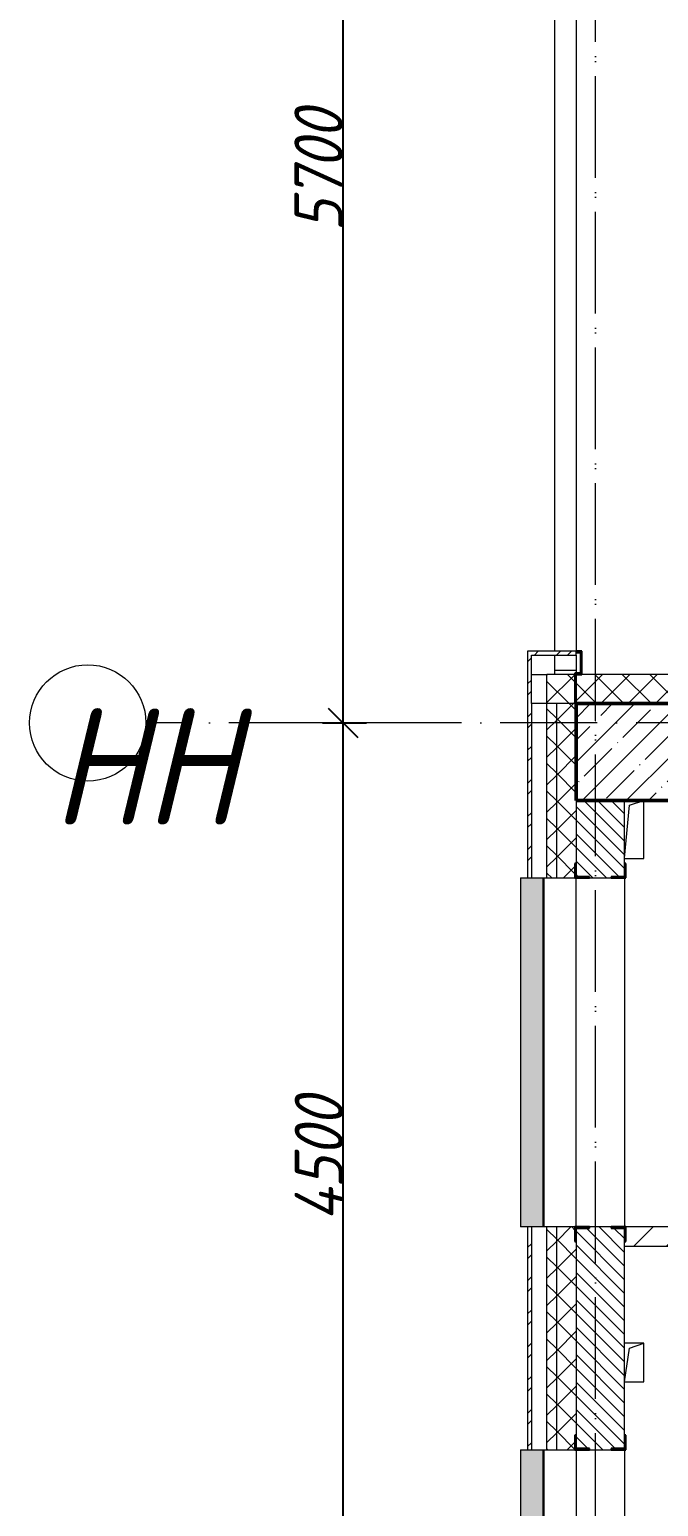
# Model space of a CAD drawing. Header units: millimetres. Extents: x -12989 to 629078, y -109036 to 555275.
# Drawn here: x 507745 to 510988, y 329430 to 337050 of the extents above; entities that cross this region are included whole.
import ezdxf

# ---------------------------------------------------------------- set-up
doc = ezdxf.new("R2010")
doc.units = ezdxf.units.MM
doc.linetypes.add('50_200_ШТРИХ_1Т_ш5_п1_п1_', pattern=[700, 500, -100, 0, -100])
for name, color, linetype, lineweight in [('A-____-____-DIMS', 7, 'Continuous', 9), ('A-FLOR-____-OTLN', 7, 'Continuous', 9), ('A-GENM-____-MCUT', 7, 'Continuous', 25), ('A-GENM-____-OTLN', 7, 'Continuous', 9), ('A-GENM-____-OTLN-1', 7, 'Continuous', 25), ('A-GLAZ-____-OTLN', 7, 'Continuous', 9), ('A-WALL-____-MCUT', 7, 'Continuous', 13), ('A-WALL-____-MCUT-1', 7, 'Continuous', 9), ('A-WALL-____-OTLN', 7, 'Continuous', 9), ('A-WALL-____-PATT-1', 7, 'Continuous', 9), ('A-WALL-FNSH-MCUT-1', 7, 'Continuous', 9), ('S-COLS-____-MCUT', 7, 'Continuous', 50), ('S-COLS-____-OTLN', 7, 'Continuous', 9), ('S-GRID-____-IDEN', 7, 'Continuous', 9), ('S-GRID-____-OTLN-1', 7, '50_200_ШТРИХ_1Т_ш5_п1_п1_', 9)]:
    doc.layers.add(name, color=color, linetype=linetype, lineweight=lineweight)
doc.layers.add('A-GLAZ-____-OTLN-1', color=7, linetype='Continuous', lineweight=9, true_color=0xc0c0c0)
doc.layers.add('Оси-3', color=7, linetype='50_200_ШТРИХ_1Т_ш5_п1_п1_', lineweight=9, true_color=0xaaaaaa)
doc.styles.add('ISOCPEUR_I_9', font='isocpeui.ttf', dxfattribs={"width": 0.9, "height": 250})
doc.dimstyles.new('ISO-2_5_0_9К_БОЛЬШОЙ_ОСИ', dxfattribs={"dimscale": 304.8, "dimtxt": 248.995294, "dimasz": 0.492126, "dimexe": 0.393701, "dimexo": 0, "dimgap": 0, "dimtad": 1, "dimdec": 0, "dimzin": 0, "dimdsep": 46, "dimtxsty": 'ISOCPEUR_I_9', "dimblk1": 'OBLIQUE', "dimblk2": 'OBLIQUE', "dimsah": 1, "dimcen": 0.09, "dimdle": 0.393701, "dimazin": 0, "dimtfac": 1, "dimtdec": 4, "dimtix": 1, "dimtmove": 0, "dimatfit": 3, "dimfxl": 1, "dimtvp": 1, "dimtolj": 1, "dimtzin": 0, "dimarcsym": 2})
pattern_1 = [(45, (513013.31, 265891.49), (-70.71068, 70.71068), []), (135, (513013.31, 265891.49), (-70.71068, -70.71068), [])]
pattern_2 = [(45, (513013.31, 265891.49), (-85.53659, 85.53659), []), (45, (513070.34, 265891.49), (-85.53659, 85.53659), [])]

# ---------------------------------------------------------------- blocks, each defined once
blk = doc.blocks.new('BSC_Колонна _Прямоугольная - 500х500-V27-АР1_План отверстий 1 этажа в осях 1-64_Ю-ЯЯ')
at = {"layer": 'S-COLS-____-OTLN'}
h = blk.add_hatch(dxfattribs=at)
h.set_pattern_fill('FP_33', color=256, style=0, pattern_type=2)
h.set_pattern_definition([(45, (2200, -67431.04), (-114.04925, 114.04925), []), (45, (2314.05, -67431.04), (-114.04925, 114.04925), [201.613, -40.323, 3.353, -36.97])])
h.paths.add_polyline_path([(-250, -250), (250, -250), (250, 250), (-250, 250)], flags=0)
at = {"layer": 'S-COLS-____-MCUT'}
for p, q in [((250, 250), (-250, 250)), ((-250, 250), (-250, -250)), ((250, -250), (250, 250)), ((-250, -250), (250, -250))]:
    blk.add_line(p, q, dxfattribs=at)
blk = doc.blocks.new('Фахверк_СКБ_Уголок - 250_2700-27497298-АР1_План отверстий 1 этажа в осях 1-64_Ю-ЯЯ')
at = {"layer": 'A-GENM-____-MCUT'}
for p, q in [((200, 181), (125, 181)), ((125, 181), (125, 106)), ((131, 106), (131, 175)), ((131, 175), (200, 175)), ((200, 175), (200, 181)), ((125, 106), (131, 106)), ((131, -6), (125, -6)), ((125, -6), (125, -81)), ((131, -75), (131, -6)), ((200, -75), (131, -75)), ((200, -81), (200, -75)), ((125, -81), (200, -81))]:
    blk.add_line(p, q, dxfattribs=at)
blk = doc.blocks.new('AR_Отверстие прямоугольное _в плите_ - AR_Отверстие прямоугольное _в плите_-30511980-АР1_План отверстий 1 этажа в осях 1-64_Ю-ЯЯ')
at = {"layer": 'A-GENM-____-OTLN'}
for p, q in [((-49.9, -148.5), (-25, 125)), ((-25, 125), (50, 150)), ((50, -150), (50, 150)), ((-49.9, -150), (50, -150))]:
    blk.add_line(p, q, dxfattribs=at)
blk = doc.blocks.new('AR_Отверстие прямоугольное _в плите_ - AR_Отверстие прямоугольное _в плите_-V231-АР1_План отверстий 1 этажа в осях 1-64_Ю-ЯЯ')
at = {"layer": 'A-GENM-____-OTLN'}
for p, q in [((50, 100), (-49.9, 100)), ((-25, 75), (50, 100)), ((50, -100), (50, 100)), ((-49.9, -99.1), (-25, 75)), ((-49.9, -100), (50, -100))]:
    blk.add_line(p, q, dxfattribs=at)
blk = doc.blocks.new('Отлив_СКБ - Отлив витража_120_НВФ-31885689-АР1_План отверстий 1 этажа в осях 1-64_Ю-ЯЯ')
at = {"layer": 'A-GLAZ-____-OTLN-1'}
for points in [[(1800, 2), (1800, 120), (0, 120), (0, 2), (749.6, 2)], [(1800, 0), (1800, 2), (0, 2), (0, 0), (749.6, 0)]]:
    blk.add_hatch(color=256, dxfattribs=at).paths.add_polyline_path(points, flags=0)
at = {"layer": 'A-GLAZ-____-OTLN'}
for p, q in [((0, 83), (0, 120)), ((1800, 120), (0, 120)), ((1800, 120), (1800, 83)), ((0, 2), (1800, 2)), ((1800, 0), (0, 0))]:
    blk.add_line(p, q, dxfattribs=at)
blk = doc.blocks.new('О_Общий_Откосы металлические_СКБ_Боковой - О_Общий_Откосы металлические_СКБ_Боковой-V250-АР1_План отверстий 1 этажа в осях 1-64_Ю-ЯЯ')
at = {"layer": 'A-GENM-____-MCUT'}
for p, q in [((120, 0), (0, 0)), ((0, 0), (0, -30)), ((120, -30), (120, 0)), ((0, -30), (7, -30)), ((7, -30), (7, -7)), ((7, -7), (113, -7)), ((113, -7), (113, -37)), ((113, -37), (270, -37)), ((270, -30), (120, -30)), ((270, -37), (270, -30))]:
    blk.add_line(p, q, dxfattribs=at)
blk = doc.blocks.new('Ось сетки - Круг_Ø6_00__ISO-2_5_0_9K_-25732049-АР1_План отверстий 1 этажа в осях 1-64_Ю-ЯЯ')
at = {"layer": 'S-GRID-____-IDEN'}
blk.add_circle((0, 0), 3, dxfattribs=at)
blk = doc.blocks.new('_Oblique')
at = {"color": 0, "linetype": 'ByBlock', "lineweight": -2}
blk.add_line((-0.5, -0.5), (0.5, 0.5), dxfattribs=at)
blk = doc.blocks.new('*D5493')
at = {"layer": 'A-____-____-DIMS', "color": 0, "lineweight": -2, "transparency": 16777216}
for p, q in [((509361.9, 328852.5), (509361.9, 333592.5)), ((509255.8, 333472.5), (509481.9, 333472.5)), ((509255.8, 328972.5), (509481.9, 328972.5))]:
    blk.add_line(p, q, dxfattribs=at)
at = {"layer": 'Defpoints', "color": 0, "transparency": 16777216}
for p in [(509255.8, 333472.5), (509361.9, 333472.5), (509255.8, 328972.5)]:
    blk.add_point(p, dxfattribs=at)
at = {"layer": 'A-____-____-DIMS', "color": 0, "lineweight": -2, "transparency": 16777216, "xscale": 150, "yscale": 150, "zscale": 150}
for p, rotation in [((509361.9, 333472.5), 90), ((509361.9, 328972.5), 270)]:
    blk.add_blockref('_Oblique', p, dxfattribs=dict(at, rotation=rotation))
at = {"layer": 'A-____-____-DIMS', "color": 0, "transparency": 16777216, "insert": (509236.9, 331222.5), "char_height": 250, "width": 781.462, "attachment_point": 5, "rotation": 90, "style": 'ISOCPEUR_I_9'}
blk.add_mtext('\\A1;4500', dxfattribs=at)
blk = doc.blocks.new('*D5494')
at = {"layer": 'A-____-____-DIMS', "color": 0, "lineweight": -2, "transparency": 16777216}
for p, q in [((509361.9, 333352.5), (509361.9, 339292.5)), ((509255.8, 339172.5), (509481.9, 339172.5)), ((509255.8, 333472.5), (509481.9, 333472.5))]:
    blk.add_line(p, q, dxfattribs=at)
at = {"layer": 'Defpoints', "color": 0, "transparency": 16777216}
for p in [(509255.8, 339172.5), (509361.9, 339172.5), (509255.8, 333472.5)]:
    blk.add_point(p, dxfattribs=at)
at = {"layer": 'A-____-____-DIMS', "color": 0, "lineweight": -2, "transparency": 16777216, "xscale": 150, "yscale": 150, "zscale": 150}
for p, rotation in [((509361.9, 339172.5), 90), ((509361.9, 333472.5), 270)]:
    blk.add_blockref('_Oblique', p, dxfattribs=dict(at, rotation=rotation))
at = {"layer": 'A-____-____-DIMS', "color": 0, "transparency": 16777216, "insert": (509235.3, 336322.5), "char_height": 250, "width": 758.478, "attachment_point": 5, "rotation": 90, "style": 'ISOCPEUR_I_9'}
blk.add_mtext('\\A1;5700', dxfattribs=at)

msp = doc.modelspace()

# ---------------------------------------------------------------- hatches: boundary and pattern name
at = {"layer": 'A-WALL-____-PATT-1'}
h = msp.add_hatch(dxfattribs=at)
h.set_pattern_fill('FP_3', color=256, style=0, pattern_type=2)
h.set_pattern_definition(pattern_2)
h.paths.add_polyline_path([(510333.3109, 333822.5335), (510563.3109, 333822.5335), (510563.3109, 333842.5335), (510313.3109, 333842.5335), (510313.3109, 333822.5335)], flags=0)
h = msp.add_hatch(dxfattribs=at)
h.set_pattern_fill('FP_3', color=256, style=0, pattern_type=2)
h.set_pattern_definition(pattern_2)
h.paths.add_polyline_path([(510313.3109, 320822.5335), (510333.3109, 320822.5335), (510333.3109, 322072.5335), (510313.3109, 322072.5335), (510313.3109, 321500.8644)], flags=0)
h.paths.add_polyline_path([(510313.3109, 323872.5335), (510333.3109, 323872.5335), (510333.3109, 325072.5335), (510313.3109, 325072.5335), (510313.3109, 324729.8346)], flags=0)
h.paths.add_polyline_path([(510333.3109, 326872.5335), (510333.3109, 327922.5335), (510313.3109, 327922.5335), (510313.3109, 326872.5335)], flags=0)
h.paths.add_polyline_path([(510333.3109, 329722.5335), (510333.3109, 330872.5335), (510313.3109, 330872.5335), (510313.3109, 329722.5335)], flags=0)
h.paths.add_polyline_path([(510313.3109, 332672.5335), (510333.3109, 332672.5335), (510333.3109, 333822.5335), (510313.3109, 333822.5335), (510313.3109, 332802.2601)], flags=0)
h = msp.add_hatch(dxfattribs=at)
h.set_pattern_fill('FP_1', color=256, style=0, pattern_type=2)
h.set_pattern_definition(pattern_1)
h.paths.add_polyline_path([(512813.3109, 333572.5335), (512813.3109, 333722.5335), (510413.3109, 333722.5335), (510413.3109, 333572.5335), (511230.4015, 333572.5335)], flags=0)
h = msp.add_hatch(dxfattribs=at)
h.set_pattern_fill('FP_1', color=256, style=0, pattern_type=2)
h.set_pattern_definition(pattern_1)
h.paths.add_polyline_path([(510413.3109, 320922.5335), (510463.3109, 320922.5335), (510463.3109, 322072.5335), (510413.3109, 322072.5335), (510413.3109, 321500.8644)], flags=0)
h.paths.add_polyline_path([(510413.3109, 323872.5335), (510463.3109, 323872.5335), (510463.3109, 325072.5335), (510413.3109, 325072.5335), (510413.3109, 324729.8346)], flags=0)
h.paths.add_polyline_path([(510413.3109, 326872.5335), (510463.3109, 326872.5335), (510463.3109, 327922.5335), (510413.3109, 327922.5335), (510413.3109, 327151.5622)], flags=0)
h.paths.add_polyline_path([(510463.3109, 329722.5335), (510463.3109, 330872.5335), (510413.3109, 330872.5335), (510413.3109, 329722.5335)], flags=0)
h.paths.add_polyline_path([(510463.3109, 332672.5335), (510463.3109, 333572.5335), (510413.3109, 333572.5335), (510413.3109, 332672.5335)], flags=0)
h = msp.add_hatch(dxfattribs=at)
h.set_pattern_fill('FP_1', color=256, style=0, pattern_type=2)
h.set_pattern_definition(pattern_1)
h.paths.add_polyline_path([(510463.3109, 320972.5335), (510563.3109, 320972.5335), (510563.3109, 321997.5335), (510557.3109, 321997.5335), (510557.3109, 322072.5335), (510463.3109, 322072.5335), (510463.3109, 321500.8644)], flags=0)
h.paths.add_polyline_path([(510557.3109, 323872.5335), (510557.3109, 323947.5335), (510563.3109, 323947.5335), (510563.3109, 325072.5335), (510463.3109, 325072.5335), (510463.3109, 323872.5335)], flags=0)
h.paths.add_polyline_path([(510557.3109, 326872.5335), (510557.3109, 326947.5335), (510563.3109, 326947.5335), (510563.3109, 327922.5335), (510463.3109, 327922.5335), (510463.3109, 326872.5335)], flags=0)
h.paths.add_polyline_path([(510557.3109, 329722.5335), (510557.3109, 329797.5335), (510563.3109, 329797.5335), (510563.3109, 330797.5335), (510557.3109, 330797.5335), (510557.3109, 330872.5335), (510463.3109, 330872.5335), (510463.3109, 329722.5335)], flags=0)
h.paths.add_polyline_path([(510463.3109, 332672.5335), (510557.3109, 332672.5335), (510557.3109, 332747.5335), (510563.3109, 332747.5335), (510563.3109, 333572.5335), (510463.3109, 333572.5335), (510463.3109, 332802.2601)], flags=0)
h = msp.add_hatch(dxfattribs=at)
h.set_pattern_fill('FP_6', color=256, style=0, pattern_type=2)
h.set_pattern_definition([(135, (513013.31, 265891.49), (-35.35534, -35.35534), [])])
h.paths.add_polyline_path([(510744.3109, 329722.5335), (510744.3109, 329728.5335), (510813.3109, 329728.5335), (510813.3109, 330866.5335), (510744.3109, 330866.5335), (510744.3109, 330872.5335), (510632.3109, 330872.5335), (510632.3109, 330866.5335), (510563.3109, 330866.5335), (510563.3109, 329728.5335), (510632.3109, 329728.5335), (510632.3109, 329722.5335)], flags=0)
h.paths.add_polyline_path([(510632.3109, 332672.5335), (510744.3109, 332672.5335), (510744.3109, 332678.5335), (510813.3109, 332678.5335), (510813.3109, 333072.5335), (510563.3109, 333072.5335), (510563.3109, 332678.5335), (510632.3109, 332678.5335)], flags=0)
h = msp.add_hatch(dxfattribs=at)
h.set_pattern_fill('FP_4', color=256, style=0, pattern_type=2)
h.set_pattern_definition([(45, (513013.31, 265891.49), (-84.85281, 84.85281), [])])
h.paths.add_polyline_path([(513913.3109, 330772.5335), (513913.3109, 330872.5335), (512413.3109, 330872.5335), (512413.3109, 330869.5335), (512366.3109, 330869.5335), (512366.3109, 330775.5335), (512413.3109, 330775.5335), (512413.3109, 330772.5335), (512997.9022, 330772.5335)], flags=0)
h.paths.add_polyline_path([(511167.3109, 330772.5335), (511167.3109, 330780.1335), (511208.8109, 330780.1335), (511208.8109, 330864.9335), (511167.3109, 330864.9335), (511167.3109, 330872.5335), (510819.3109, 330872.5335), (510819.3109, 330797.5335), (510813.3109, 330797.5335), (510813.3109, 330772.5335), (510819.3109, 330772.5335)], flags=0)

# ---------------------------------------------------------------- linework, layer by layer
at = {"layer": 'A-FLOR-____-OTLN'}
msp.add_line((510563.3109, 333822.5335), (510563.3109, 333742.186), dxfattribs=at)
at = {"layer": 'A-WALL-____-MCUT'}
for p, q in [((510563.3109, 333572.5335), (510333.3109, 333572.5335)), ((510333.3109, 333572.5335), (510333.3109, 332672.5335)), ((510813.3109, 332747.5335), (510813.3109, 333072.5335)), ((510333.3109, 332672.5335), (510557.3109, 332672.5335)), ((510632.3109, 332672.5335), (510744.3109, 332672.5335)), ((510557.3109, 330872.5335), (510333.3109, 330872.5335)), ((510333.3109, 330872.5335), (510333.3109, 329722.5335)), ((510744.3109, 330872.5335), (510632.3109, 330872.5335)), ((510813.3109, 329797.5335), (510813.3109, 330797.5335)), ((510333.3109, 329722.5335), (510557.3109, 329722.5335)), ((510632.3109, 329722.5335), (510744.3109, 329722.5335))]:
    msp.add_line(p, q, dxfattribs=at)
at = {"layer": 'A-WALL-____-MCUT-1'}
for p, q in [((512813.3109, 333722.5335), (510413.3109, 333722.5335)), ((510413.3109, 332672.5335), (510413.3109, 333722.5335)), ((510463.3109, 332672.5335), (510463.3109, 333572.5335)), ((510563.3109, 333072.5335), (510563.3109, 332747.5335)), ((510413.3109, 329722.5335), (510413.3109, 330872.5335)), ((510463.3109, 329722.5335), (510463.3109, 330872.5335)), ((510563.3109, 330797.5335), (510563.3109, 329797.5335))]:
    msp.add_line(p, q, dxfattribs=at)
at = {"layer": 'A-WALL-____-OTLN'}
for p, q in [((510453.3109, 333842.5335), (510453.3109, 338652.5335)), ((510563.3109, 338652.5335), (510563.3109, 333842.5335)), ((510453.3109, 333722.5335), (510453.3109, 333822.5335)), ((510563.3109, 333742.186), (510453.3109, 333742.186)), ((510563.3109, 333742.186), (510563.3109, 333729.5335)), ((510333.3109, 333722.5335), (510413.3109, 333722.5335)), ((510563.3109, 330872.5335), (510563.3109, 332672.5335)), ((510813.3109, 332672.5335), (510813.3109, 330872.5335)), ((510563.3109, 329722.5335), (510563.3109, 327922.5335)), ((510813.3109, 329722.5335), (510813.3109, 327922.5335))]:
    msp.add_line(p, q, dxfattribs=at)
at = {"layer": 'A-WALL-FNSH-MCUT-1'}
for p, q in [((510563.3109, 333842.5335), (510313.3109, 333842.5335)), ((510313.3109, 333842.5335), (510313.3109, 332672.5335)), ((510333.3109, 333822.5335), (510563.3109, 333822.5335)), ((510333.3109, 333572.5335), (510333.3109, 333822.5335)), ((510563.3109, 333822.5335), (510563.3109, 333842.5335)), ((510313.3109, 332672.5335), (510333.3109, 332672.5335)), ((510313.3109, 330872.5335), (510313.3109, 329722.5335)), ((510333.3109, 330872.5335), (510313.3109, 330872.5335)), ((511167.3109, 330872.5335), (510819.3109, 330872.5335)), ((510813.3109, 330772.5335), (511167.3109, 330772.5335)), ((510313.3109, 329722.5335), (510333.3109, 329722.5335))]:
    msp.add_line(p, q, dxfattribs=at)
at = {"layer": 'S-GRID-____-OTLN-1'}
for p, q in [((510663.3109, 318783.0794), (510663.3109, 356784.3429)), ((617087.7175, 333472.5335), (508344.5407, 333472.5335))]:
    msp.add_line(p, q, dxfattribs=at)
at = {"layer": 'Оси-3'}
msp.add_line((510663.3109, 259999.1118), (510663.3109, 357169.785), dxfattribs=at)

# ---------------------------------------------------------------- block references
at = {"layer": 'A-GENM-____-OTLN', "rotation": 270.0000000000002}
msp.add_blockref('О_Общий_Откосы металлические_СКБ_Боковой - О_Общий_Откосы металлические_СКБ_Боковой-V250-АР1_План отверстий 1 этажа в осях 1-64_Ю-ЯЯ', (510593.3109, 333842.5335), dxfattribs=at)
at = {"layer": 'A-GENM-____-OTLN'}
for name, p in [('AR_Отверстие прямоугольное _в плите_ - AR_Отверстие прямоугольное _в плите_-30511980-АР1_План отверстий 1 этажа в осях 1-64_Ю-ЯЯ', (510863.1785, 332922.5335)), ('AR_Отверстие прямоугольное _в плите_ - AR_Отверстие прямоугольное _в плите_-V231-АР1_План отверстий 1 этажа в осях 1-64_Ю-ЯЯ', (510863.1785, 330172.5335))]:
    msp.add_blockref(name, p, dxfattribs=at)
at = {"layer": 'A-GENM-____-OTLN-1'}
for p, rotation in [((510738.3109, 332547.5335), 89.99999999999991), ((510638.3109, 330997.5335), 269.9999999999999), ((510738.3109, 329597.5335), 89.99999999999991)]:
    msp.add_blockref('Фахверк_СКБ_Уголок - 250_2700-27497298-АР1_План отверстий 1 этажа в осях 1-64_Ю-ЯЯ', p, dxfattribs=dict(at, rotation=rotation))
at = {"layer": 'A-GLAZ-____-OTLN', "rotation": 90}
for p in [(510396.3109, 330872.5335), (510396.3109, 327922.5335)]:
    msp.add_blockref('Отлив_СКБ - Отлив витража_120_НВФ-31885689-АР1_План отверстий 1 этажа в осях 1-64_Ю-ЯЯ', p, dxfattribs=at)
at = {"layer": 'S-COLS-____-OTLN'}
msp.add_blockref('BSC_Колонна _Прямоугольная - 500х500-V27-АР1_План отверстий 1 этажа в осях 1-64_Ю-ЯЯ', (510813.3109, 333322.5335), dxfattribs=at)
at = {"layer": 'S-GRID-____-IDEN', "xscale": 99.99999999999993, "yscale": 99.99999999999993, "zscale": 99.99999999999993, "rotation": 89.9999999999998}
msp.add_blockref('Ось сетки - Круг_Ø6_00__ISO-2_5_0_9K_-25732049-АР1_План отверстий 1 этажа в осях 1-64_Ю-ЯЯ', (508044.5407, 333472.5335), dxfattribs=at)

# ---------------------------------------------------------------- texts
at = {"layer": 'S-GRID-____-IDEN', "insert": (507859.4702, 333548.6094), "char_height": 600, "width": 447.341625, "attachment_point": 1, "style": 'ISOCPEUR_I_9'}
msp.add_mtext('НН', dxfattribs=at)

# ---------------------------------------------------------------- dimensions: what is measured, and where the dimension line sits
at = {"layer": 'A-____-____-DIMS'}
for base, p1, p2, override, picture, middle in [((509361.9153, 339172.5335), (509255.8493, 333472.5335), (509255.8493, 339172.5335), {"dimpost": '<>', "dimfxl": 5700}, '*D5494', (509235.3055, 336322.5335)), ((509361.9153, 333472.5335), (509255.8493, 328972.5335), (509255.8493, 333472.5335), {"dimpost": '<>', "dimfxl": 4500}, '*D5493', (509236.9153, 331222.5335))]:
    dim = msp.add_linear_dim(base=base, p1=p1, p2=p2, angle=90, dimstyle='ISO-2_5_0_9К_БОЛЬШОЙ_ОСИ', override=override, dxfattribs=at)
    dim.commit()
    dim.dimension.update_dxf_attribs({"geometry": picture, "text_midpoint": middle})

doc.saveas('drawing.dxf')
